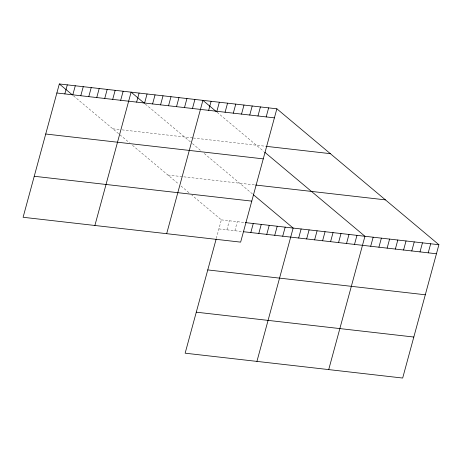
<?xml version="1.0" encoding="UTF-8"?>
<svg xmlns="http://www.w3.org/2000/svg" width="462" height="462" viewBox="0 0 462 462"><rect width="100%" height="100%" fill="white"/><g stroke="black" fill="none" stroke-linecap="round" stroke-linejoin="round"><path stroke-width="0.35" stroke-dasharray="2.31 1.73" d="M216.308 238.484L221.367 219.866L191.897 195.155M226.882 229.828L229.343 220.778M234.858 230.734L237.318 221.691M112.797 128.806L120.773 129.718M122.101 129.868L192.562 137.919M193.226 137.994L265.956 146.304M167.891 175.017L182.513 176.686M183.841 176.836L254.966 184.962M221.367 219.866L244.629 222.522M218.907 228.915L242.833 231.647M217.082 112.254L263.75 151.397M145.299 104.054L190.488 141.955M192.452 143.607L200.323 150.208M204.262 153.511L252.772 194.202M73.51 95.853L129.522 142.833M132.473 145.311L178.806 184.171M180.988 186.001L189.172 192.862"/><path stroke-width="0.69" d="M59.327 83.951L23.1 217.279L240.633 242.134L276.859 108.807L59.327 83.951L72.419 94.935M64.842 93.913L67.302 84.864M72.817 94.825L75.277 85.776M80.792 95.738L83.252 86.689M88.773 96.645L91.228 87.601M96.749 97.557L99.203 88.508M104.724 98.47L107.184 89.42M112.699 99.382L115.159 90.333M120.674 100.294L123.135 91.245M94.889 225.485L131.11 92.157L144.208 103.141M136.631 102.114L139.085 93.064M144.606 103.026L147.06 93.977M152.581 103.938L155.041 94.889M160.557 104.851L163.017 95.801M168.532 105.758L170.992 96.714M176.507 106.67L178.967 97.621M184.488 107.582L186.943 98.533M192.463 108.495L194.924 99.445M166.672 233.685L202.899 100.358L216.539 111.798M208.657 110.343L211.117 101.294M216.874 111.284L219.335 102.235M225.092 112.22L227.552 103.176M233.31 113.161L235.77 104.112M241.528 114.102L243.988 105.053M249.746 115.038L252.206 105.989M216.124 239.166L185.141 353.193L402.673 378.049L438.9 244.721L276.859 108.807M257.963 115.979L260.424 106.93M266.181 116.915L268.641 107.871M250.814 232.559L253.268 223.51M258.789 233.472L261.244 224.422M266.765 234.384L269.225 225.335M274.74 235.291L277.2 226.247M282.715 236.203L285.175 227.154M256.93 361.394L293.151 228.066L253.32 194.658M298.671 238.028L301.126 228.979M306.647 238.941L309.107 229.891M314.622 239.847L317.082 230.804M322.597 240.76L325.057 231.71M330.573 241.672L333.033 232.623M338.554 242.585L341.008 233.535M346.529 243.497L348.983 234.448M354.504 244.404L356.964 235.36M328.713 369.594L364.94 236.267L264.732 152.223M370.697 246.258L373.157 237.208M378.915 247.193L381.375 238.149M387.133 248.134L389.593 239.085M395.351 249.076L397.811 240.026M403.569 250.011L406.029 240.962M411.786 250.953L414.247 241.903M420.004 251.888L422.464 242.845M428.222 252.83L430.682 243.78M56.866 93.001L274.399 117.856M266.643 146.385L330.33 153.661M45.721 134.015L263.259 158.87M255.63 185.037L385.429 199.867M34.24 176.27L251.778 201.12M245.293 222.597L438.9 244.721M243.503 231.722L436.44 253.765M207.761 269.923L425.3 294.779M196.286 312.179L413.819 337.035"/></g></svg>
